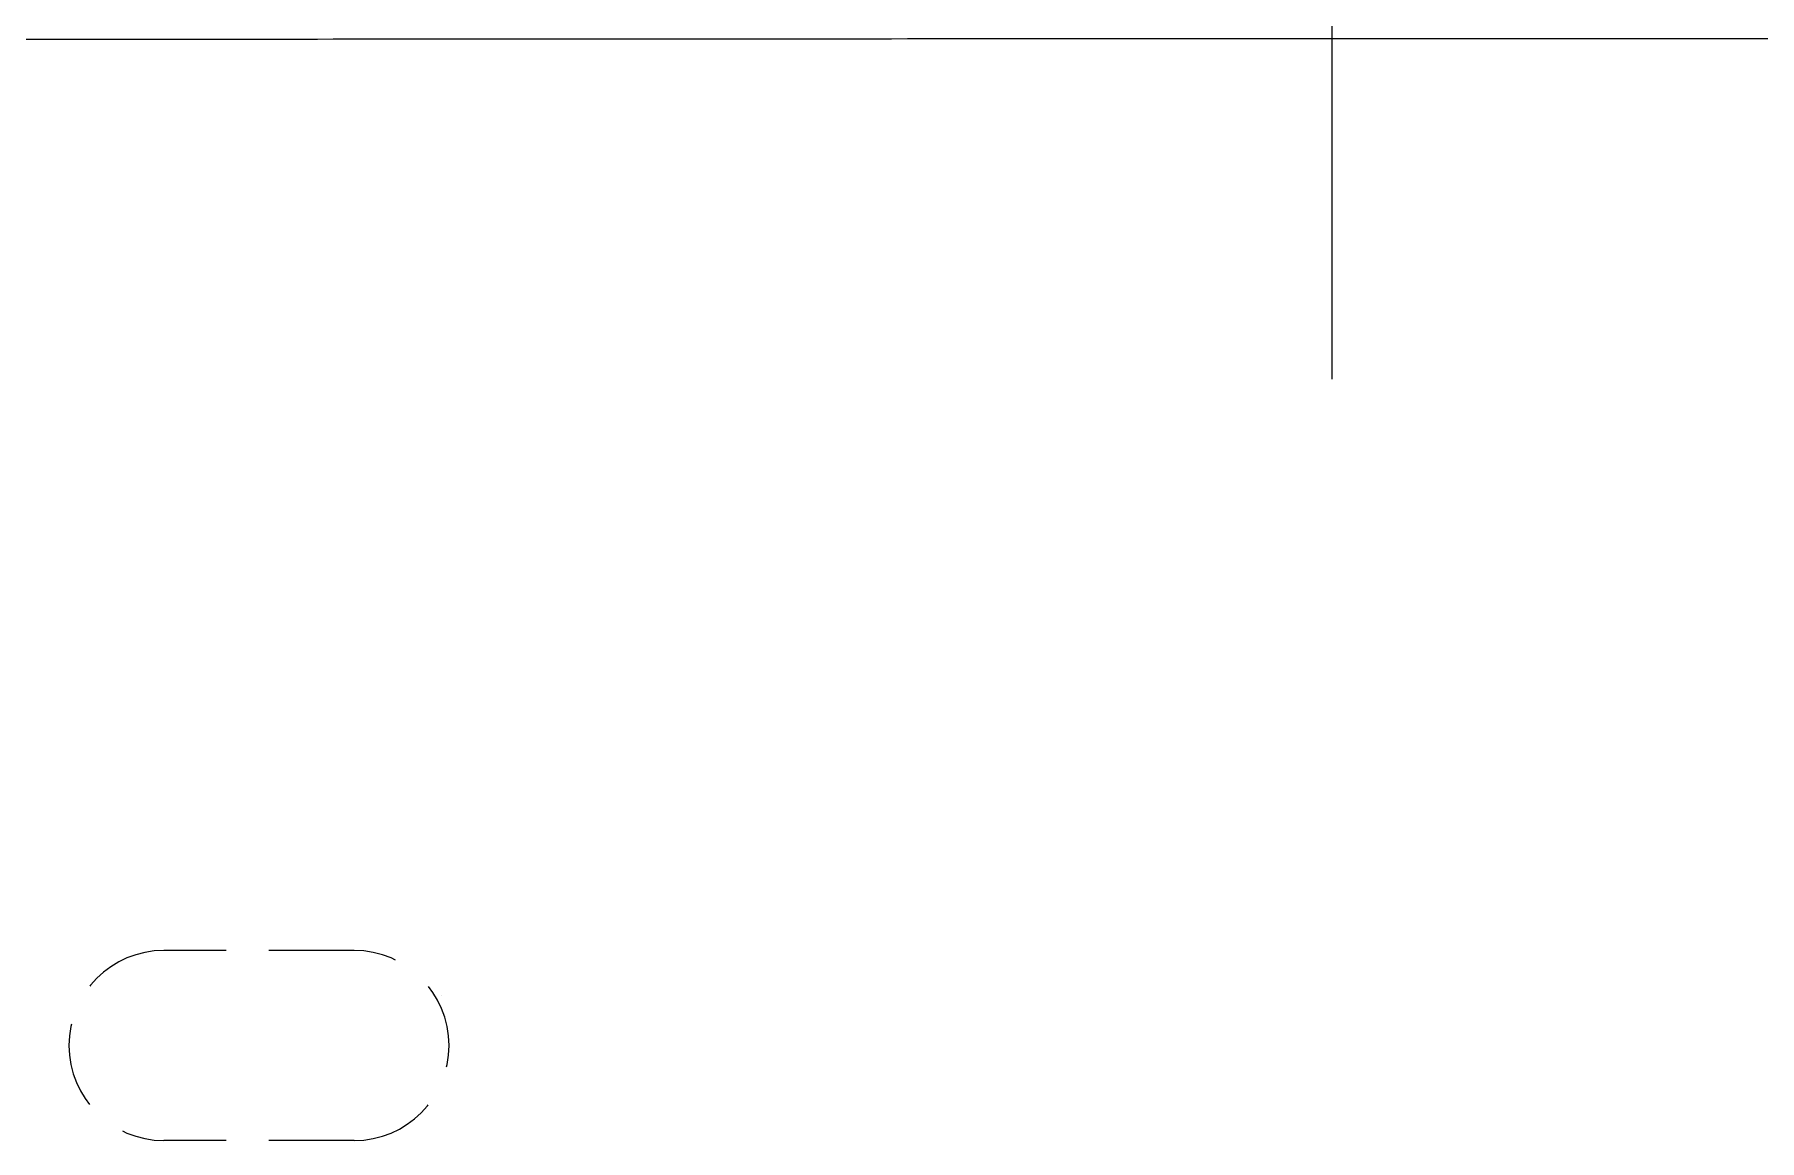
# Model space of a CAD drawing. Extents: x 66660 to 69085, y 58077 to 61507.
# Drawn here: x 67378.8 to 67507.4, y 59590.2 to 59672.7 of the extents above; entities that cross this region are included whole.
import ezdxf

# ---------------------------------------------------------------- set-up
doc = ezdxf.new("R2010")
doc.units = 0
doc.header["$MEASUREMENT"] = 0
doc.linetypes.add('CENTER', pattern=[50.800000000000004, 31.75, -6.35, 6.35, -6.35])
doc.linetypes.add('HIDDEN', pattern=[9.524999999999999, 6.35, -3.175])
for name, color, linetype, lineweight in [('1CENTER', 2, 'CENTER', 15), ('CEN', 1, 'CENTER', 5), ('HID', 252, 'HIDDEN', 15)]:
    doc.layers.add(name, color=color, linetype=linetype, lineweight=lineweight)
doc.layers.add('9', color=7, linetype='CONTINUOUS')

msp = doc.modelspace()

# ---------------------------------------------------------------- linework, layer by layer
at = {"layer": '1CENTER', "color": 0}
msp.add_line((67475.51784939044, 59647.01034130291, -6.474698720399879e-06), (67475.50418306193, 59818.10160282971, -6.474698720399879e-06), dxfattribs=at)
at = {"layer": '9', "color": 0, "linetype": 'Continuous'}
msp.add_open_spline([(67250.59777616987, 59672.41876032184, -9.374999983092634e-06), (67250.76016107817, 59672.41535482996, -9.374999983092634e-06), (67251.08340963825, 59672.41333958621, -9.374999983092634e-06), (67252.19283463193, 59672.40692004489, -9.374999983092634e-06), (67252.97901106566, 59672.40251574716, -9.374999983092634e-06), (67255.18019278218, 59672.39276966031, -9.374999983092634e-06), (67256.59266202406, 59672.38743170407, -9.374999983092634e-06), (67260.00497636518, 59672.37763483448, -9.374999983092634e-06), (67262.00482146452, 59672.37317592107, -9.374999983092634e-06), (67266.51619672244, 59672.36452597366, -9.374999983092634e-06), (67269.02843290956, 59672.36033531998, -9.374999983092634e-06), (67274.56016038706, 59672.352406695, -9.374999983092634e-06), (67277.57965167744, 59672.34866872369, -9.374999983092634e-06), (67284.12160922923, 59672.34245639542, -9.374999983092634e-06), (67287.64378515088, 59672.33998131273, -9.374999983092634e-06), (67295.15409157616, 59672.33642219884, -9.374999983092634e-06), (67299.14222207984, 59672.33533816759, -9.374999983092634e-06), (67311.76076375273, 59672.33409306178, -9.374999983092634e-06), (67321.04539128578, 59672.33593891355, -9.374999983092634e-06), (67341.09145690051, 59672.34442750054, -9.374999983092634e-06), (67351.85395716711, 59672.35107370074, -9.374999983092634e-06), (67374.52442749303, 59672.36661520971, -9.374999983092634e-06), (67386.43182011384, 59672.37550938832, -9.374999983092634e-06), (67411.0246563184, 59672.39283196702, -9.374999983092634e-06), (67423.71024815818, 59672.4012602777, -9.374999983092634e-06), (67449.48068218205, 59672.41339771523, -9.374999983092634e-06), (67462.56527165625, 59672.417109768, -9.374999983092634e-06), (67482.19297948123, 59672.4171208987, -9.374999983092634e-06), (67488.73776100202, 59672.41619727607, -9.374999983092634e-06), (67501.77891796122, 59672.41279545773, -9.374999983092634e-06), (67508.27529339962, 59672.41031726191, -9.374999983092634e-06), (67521.16487442567, 59672.40433980848, -9.374999983092634e-06), (67527.55808817361, 59672.40084063184, -9.374999983092634e-06), (67540.19990617518, 59672.39306034635, -9.374999983092634e-06), (67546.44851042893, 59672.38877923738, -9.374999983092634e-06), (67577.19040614807, 59672.36705350193, -9.374999983092634e-06), (67600.19020416947, 59672.34864187297, -9.374999983092634e-06), (67625.24300095705, 59672.33802781071, -9.374999983092634e-06), (67630.0679777449, 59672.33652509834, -9.374999983092634e-06), (67639.31706134409, 59672.33477085524, -9.374999983092634e-06), (67643.74116815555, 59672.33451932445, -9.374999983092634e-06), (67652.15602202334, 59672.33534108653, -9.374999983092634e-06), (67656.14652461447, 59672.33641512253, -9.374999983092634e-06), (67663.66022230258, 59672.33997456669, -9.374999983092634e-06), (67667.18341739963, 59672.34245997485, -9.374999983092634e-06), (67673.72630231494, 59672.3486749451, -9.374999983092634e-06), (67676.74600069264, 59672.35240448613, -9.374999983092634e-06), (67682.2764596638, 59672.36034822159, -9.374999983092634e-06), (67684.78722025732, 59672.36456241608, -9.374999983092634e-06), (67689.29667741588, 59672.37319971083, -9.374999983092634e-06), (67691.29602687868, 59672.37762253613, -9.374999983092634e-06), (67694.70717466487, 59672.38741231323, -9.374999983092634e-06), (67696.1189729882, 59672.39277926493, -9.374999983092634e-06), (67698.31903951334, 59672.40252826011, -9.374999983092634e-06), (67699.10520768071, 59672.40690695131, -9.374999983092634e-06), (67700.2131409099, 59672.41333929488, -9.374999983092634e-06), (67700.53490597171, 59672.41539294724, -9.374999983092634e-06), (67700.69592343205, 59672.41821069024, -9.374999983092634e-06)], degree=3, knots=[0, 0, 0, 0, 0.02785446331256369, 0.02785446331256369, 0.05570892662512722, 0.05570892662512722, 0.08345161479528788, 0.08345161479528788, 0.1111943029654486, 0.1111943029654486, 0.1389754794840766, 0.1389754794840766, 0.1667566560027063, 0.1667566560027063, 0.1945218511677381, 0.1945218511677381, 0.2222870463327718, 0.2222870463327718, 0.2778168853252115, 0.2778168853252115, 0.3333868459886754, 0.3333868459886754, 0.3889289249228738, 0.3889289249228738, 0.444481618323385, 0.444481618323385, 0.4999998291264167, 0.4999998291264167, 0.5277765518394341, 0.5277765518394341, 0.5555532745524501, 0.5555532745524501, 0.5833277892255059, 0.5833277892255059, 0.6111023038985625, 0.6111023038985625, 0.7221860981418878, 0.7221860981418878, 0.7499510226988593, 0.7499510226988593, 0.7777159472558324, 0.7777159472558324, 0.8054964452864919, 0.8054964452864919, 0.8332769433171532, 0.8332769433171532, 0.8610569690350531, 0.8610569690350531, 0.888836994752953, 0.888836994752953, 0.9165813758145166, 0.9165813758145166, 0.9443257568760788, 0.9443257568760788, 0.9721628784380387, 0.9721628784380387, 1, 1, 1, 1], dxfattribs=at)
at = {"layer": 'CEN', "color": 0}
msp.add_line((67475.51784939044, 59647.01034130291, -6.474698720399879e-06), (67475.51545306812, 59769.81627271832, -6.474698720399879e-06), dxfattribs=at)
at = {"layer": 'HID'}
for p, q in [((67402.60025306785, 59604.41643381906, -7.571962978920059e-06), (67388.43065306784, 59604.41643381906, -7.571962978920059e-06)), ((67409.08866806039, 59601.04907803834, -9.299629789200571e-07), (67409.08866806039, 59601.04907803834, -9.299629789200571e-07)), ((67402.60025306785, 59590.24683381906, -7.571962978920059e-06), (67388.43065306784, 59590.24683381906, -7.571962978920059e-06))]:
    msp.add_line(p, q, dxfattribs=at)
for centre, start, end in [((67388.43065306784, 59597.33163381906, -7.571962978920059e-06), 90, 270), ((67402.60025306785, 59597.33163381906, -7.571962978920059e-06), 270, 90)]:
    msp.add_arc(centre, 7.084799999999799, start, end, dxfattribs=at)

doc.saveas('drawing.dxf')
